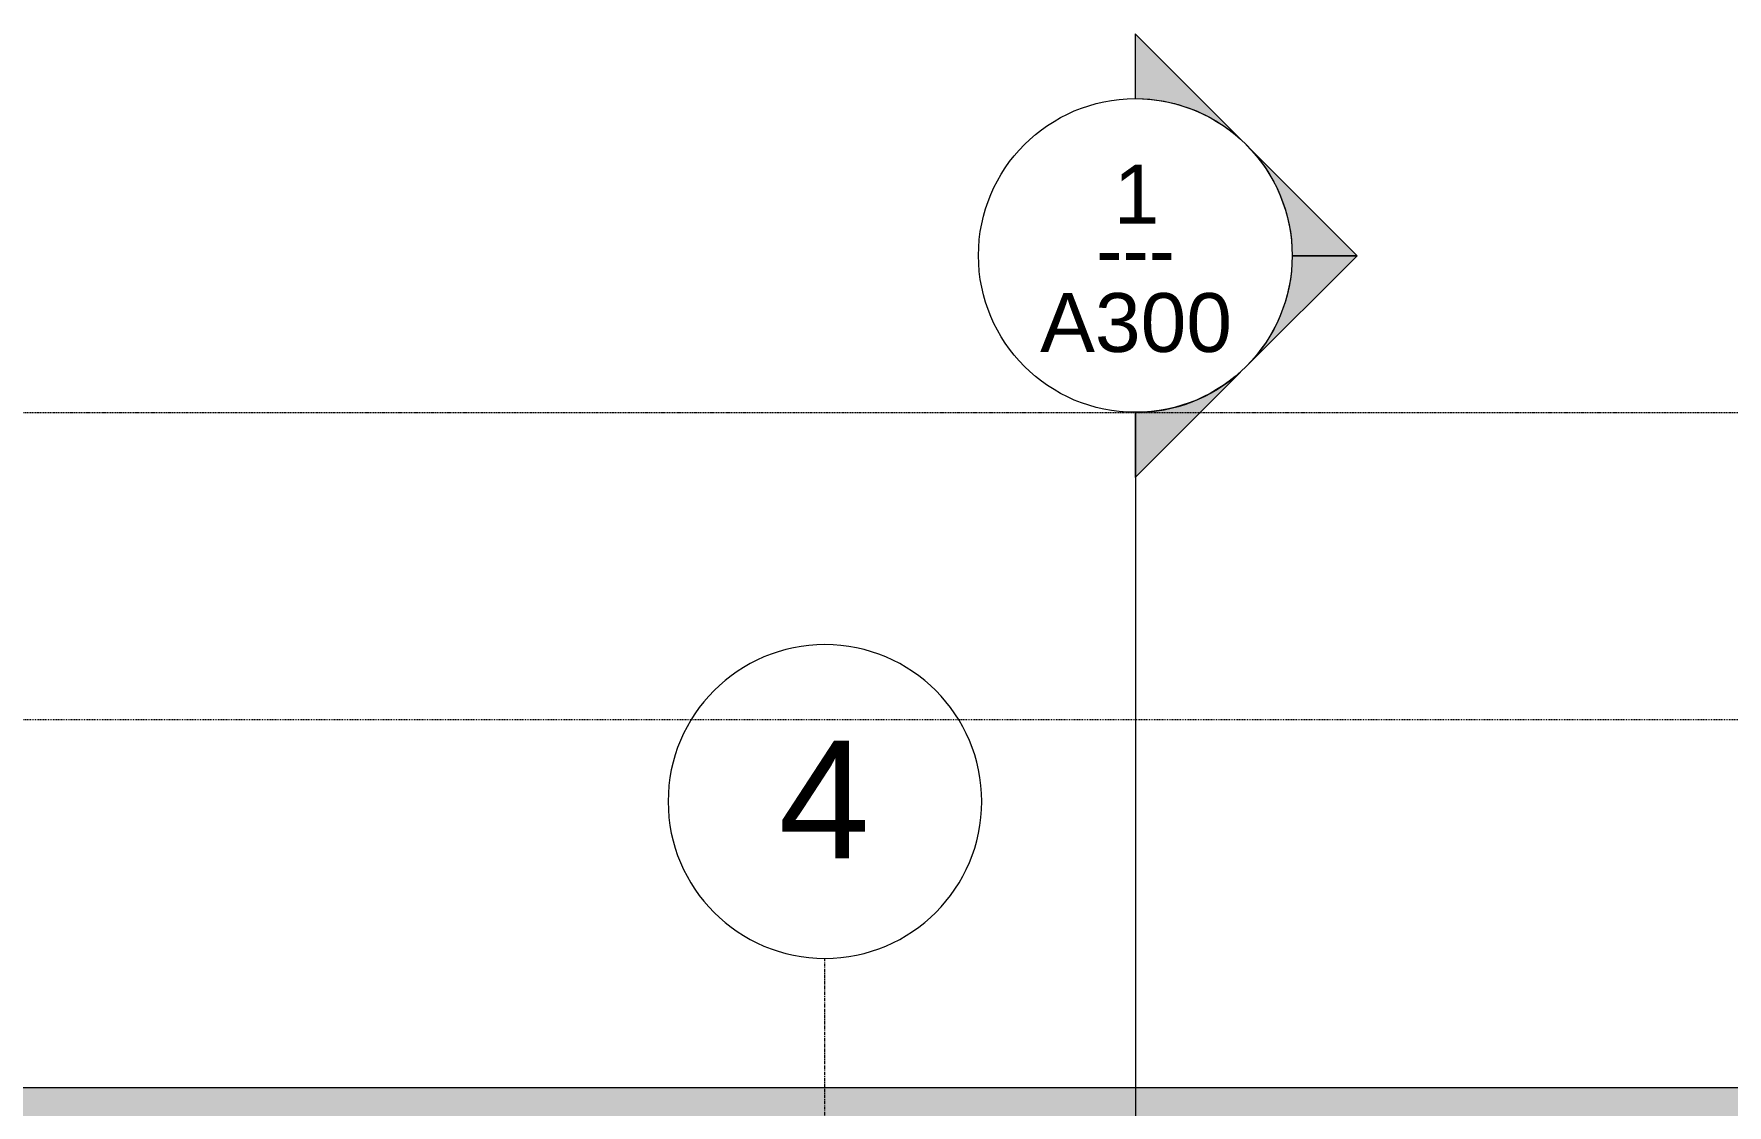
# Model space of a CAD drawing. Header units: inches. Extents: x 1750 to 7619, y -360 to 620.
# Drawn here: x 2379.2 to 2638.4, y 421 to 584.9 of the extents above; entities that cross this region are included whole.
import ezdxf

# ---------------------------------------------------------------- set-up
doc = ezdxf.new("R2010")
doc.units = ezdxf.units.IN
doc.header["$MEASUREMENT"] = 0
doc.linetypes.add('Aligning Line 1_8_', pattern=[0.25, 0.125, -0.125])
doc.linetypes.add('Grid Line 1_2_', pattern=[0.875, 0.5, -0.125, 0.125, -0.125])
for name, color, linetype, lineweight in [('0-1', 7, 'Continuous', 5), ('A-WALL', 113, 'Continuous', 13), ('G-ANNO-SYMB', 111, 'Aligning Line 1_8_', 9), ('G-ANNO-SYMB-1', 191, 'Aligning Line 1_8_', 9), ('G-ANNO-SYMB-2', 147, 'Aligning Line 1_8_', 9), ('G-ANNO-SYMB-3', 111, 'Continuous', 9), ('S-GRID-1', 1, 'Grid Line 1_2_', 9), ('S-GRID-IDEN', 1, 'Continuous', 9)]:
    doc.layers.add(name, color=color, linetype=linetype, lineweight=lineweight)
doc.styles.add('Arial', font='arial.ttf', dxfattribs={"height": 9})
doc.styles.add('Arial_1', font='arial.ttf', dxfattribs={"height": 18})
doc.styles.add('Century Gothic', font='ufonts.com_century-gothic.ttf', dxfattribs={"height": 9})

# ---------------------------------------------------------------- blocks, each defined once
blk = doc.blocks.new('CTR - 2nd Phase_rvt-1-BUILDING ELEVATION - EAST')
at = {"layer": 'G-ANNO-SYMB-1'}
blk.add_line((1910.93, 526.95), (4072.04, 526.95), dxfattribs=at)
blk = doc.blocks.new('CTR - 1st Phase - Common Walls_rvt-1-BUILDING ELEVATION - EAST')
at = {"layer": 'G-ANNO-SYMB-2'}
for p, q in [((1910.93, 526.95), (4072.04, 526.95)), ((1910.93, 526.95), (4072.04, 526.95)), ((1910.96, 526.95), (4071.96, 526.95)), ((1910.93, 480), (4072.04, 480))]:
    blk.add_line(p, q, dxfattribs=at)
blk = doc.blocks.new('CTR - 1st Phase -Stairs _ Elevators_rvt-1-BUILDING ELEVATION - EAST')
at = {"layer": 'G-ANNO-SYMB-2'}
blk.add_line((1910.96, 526.95), (4071.96, 526.95), dxfattribs=at)
blk = doc.blocks.new('Basic Wall _ EXT - FIBER CEMENT - SMALL - ___-2145929-BUILDING ELEVATION - EAST')
at = {"layer": 'A-WALL'}
blk.add_hatch(color=256, dxfattribs=at).paths.add_polyline_path([(2067.11, 418.54), (3867.29, 418.54), (3867.29, 423.66), (2061.36, 423.66), (2061.36, 418.54), (2062.89, 418.54)], flags=0)
blk.add_line((2061.36, 423.66), (3867.29, 423.66), dxfattribs=at)
blk = doc.blocks.new('Section - Section Head - Filled-22785-BUILDING ELEVATION - EAST')
at = {"layer": 'G-ANNO-SYMB-3'}
h = blk.add_hatch(color=256, dxfattribs=at)
edge = h.paths.add_edge_path(flags=0)
edge.add_line((2563.93, -108.54), (2547.82, -92.44))
edge.add_line((2547.82, -92.44), (2547.82, -102.35))
edge.add_arc((2547.82, -126.38), 24.03, 47.9216, 90, ccw=False)
h = blk.add_hatch(color=256, dxfattribs=at)
edge = h.paths.add_edge_path(flags=0)
edge.add_arc((2547.82, -126.38), 24, 0, 45, ccw=False)
edge.add_line((2571.82, -126.38), (2581.76, -126.38))
edge.add_line((2581.76, -126.38), (2564.79, -109.41))
h = blk.add_hatch(color=256, dxfattribs=at)
edge = h.paths.add_edge_path(flags=0)
edge.add_line((2564.79, -143.35), (2581.76, -126.38))
edge.add_line((2581.76, -126.38), (2571.82, -126.38))
edge.add_arc((2547.82, -126.38), 24, 315, 360, ccw=False)
h = blk.add_hatch(color=256, dxfattribs=at)
edge = h.paths.add_edge_path(flags=0)
edge.add_arc((2547.82, -126.38), 24.03, 270, 312.0784, ccw=False)
edge.add_line((2547.82, -150.41), (2547.82, -160.32))
edge.add_line((2547.82, -160.32), (2563.93, -144.22))
for p, q in [((2547.82, -102.35), (2547.82, -92.44)), ((2547.82, -92.44), (2563.93, -108.54)), ((2564.79, -109.41), (2581.76, -126.38)), ((2581.76, -126.38), (2564.79, -143.35)), ((2571.82, -126.38), (2581.76, -126.38)), ((2581.76, -126.38), (2571.82, -126.38)), ((2563.93, -144.22), (2547.82, -160.32)), ((2547.82, -160.32), (2547.82, -150.41))]:
    blk.add_line(p, q, dxfattribs=at)
for centre, radius, start, end in [((2547.82, -126.41), 24, 90, 270), ((2547.82, -126.38), 24.03, 47.9216, 90), ((2547.82, -126.41), 24, 270, 90), ((2547.82, -126.38), 24, 360, 45), ((2547.82, -126.38), 24, 315, 360), ((2547.82, -126.38), 24.03, 270, 312.0784)]:
    blk.add_arc(centre, radius, start, end, dxfattribs=at)
blk = doc.blocks.new('Grid - Grid Head - Circle-50561-BUILDING ELEVATION - EAST')
at = {"layer": 'S-GRID-IDEN'}
for start, end in [(0, 180), (180, 360)]:
    blk.add_arc((3481.32, 494.5), 24, start, end, dxfattribs=at)

msp = doc.modelspace()

# ---------------------------------------------------------------- linework, layer by layer
at = {"layer": 'G-ANNO-SYMB'}
for p, q in [((1910.9332, 526.9531), (4072.0372, 526.9531)), ((1910.9332, 480), (4072.0372, 480))]:
    msp.add_line(p, q, dxfattribs=at)
at = {"layer": 'G-ANNO-SYMB-3'}
msp.add_line((2547.8212, 526.9531), (2547.8212, -102.3784), dxfattribs=at)
at = {"layer": 'S-GRID-1'}
msp.add_line((2500.3237, -159.8356), (2500.3237, 443.4366), dxfattribs=at)

# ---------------------------------------------------------------- block references
at = {"layer": '0-1'}
for name in ['CTR - 2nd Phase_rvt-1-BUILDING ELEVATION - EAST', 'CTR - 1st Phase - Common Walls_rvt-1-BUILDING ELEVATION - EAST', 'CTR - 1st Phase -Stairs _ Elevators_rvt-1-BUILDING ELEVATION - EAST']:
    msp.add_blockref(name, (0, 0), dxfattribs=at)
at = {"layer": 'A-WALL'}
msp.add_blockref('Basic Wall _ EXT - FIBER CEMENT - SMALL - ___-2145929-BUILDING ELEVATION - EAST', (0, 0), dxfattribs=at)
at = {"layer": 'G-ANNO-SYMB-3', "extrusion": (0, 0, -1), "rotation": 180}
msp.add_blockref('Section - Section Head - Filled-22785-BUILDING ELEVATION - EAST', (0, 424.5747), dxfattribs=at)
at = {"layer": 'S-GRID-IDEN'}
msp.add_blockref('Grid - Grid Head - Circle-50561-BUILDING ELEVATION - EAST', (-981, -27.0634), dxfattribs=at)

# ---------------------------------------------------------------- texts
at = {"layer": 'G-ANNO-SYMB-3', "char_height": 9, "attachment_point": 1}
for s, insert, width, style in [('1', (2544.5002, 564.8617), 8.484, 'Arial'), ('---', (2541.8489, 556.355), 15.453, 'Century Gothic'), ('A300', (2533.2561, 545.2255), 35.754, 'Arial')]:
    msp.add_mtext(s, dxfattribs=dict(at, insert=insert, width=width, style=style))
at = {"layer": 'S-GRID-IDEN', "insert": (2493.1947, 476.7246), "char_height": 18, "width": 16.968, "attachment_point": 1, "style": 'Arial_1'}
msp.add_mtext('4', dxfattribs=at)

doc.saveas('drawing.dxf')
